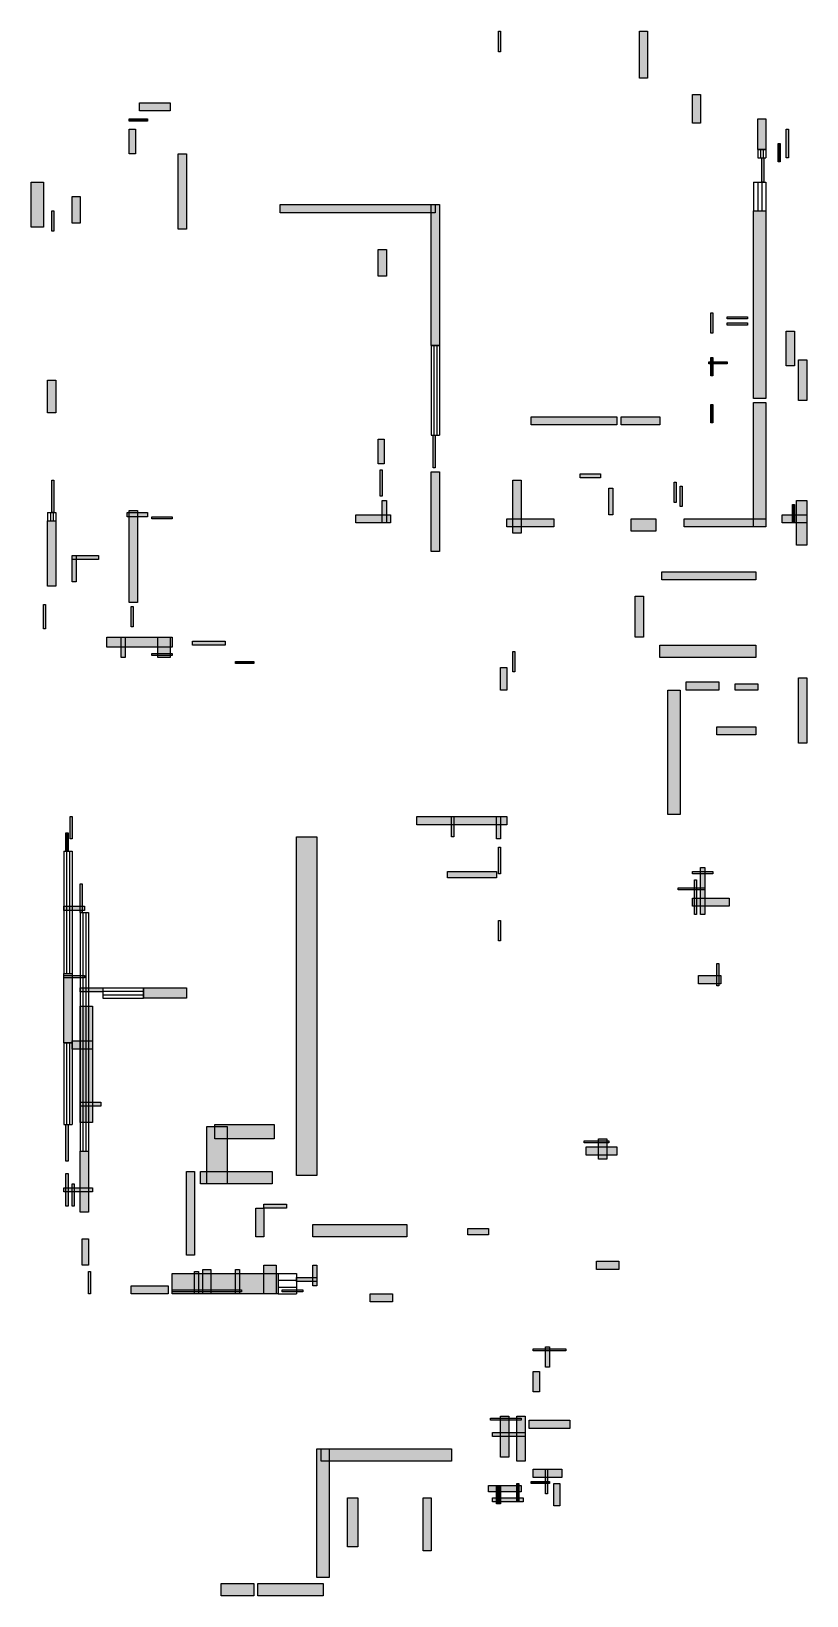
# Model space of a CAD drawing. Header units: millimetres. Extents: x 132 to 8712, y 132 to 7445.
# Drawn here: x 5368 to 8712, y 264 to 7014 of the extents above; entities that cross this region are included whole.
import ezdxf

# ---------------------------------------------------------------- set-up
doc = ezdxf.new("R2010")
doc.units = ezdxf.units.MM
doc.layers.add('WALL', color=7, linetype='Continuous')
doc.layers.add('WINDOW', color=5, linetype='Continuous')

msp = doc.modelspace()

# ---------------------------------------------------------------- hatches: boundary and pattern name
at = {"layer": 'WALL'}
h = msp.add_hatch(color=256, dxfattribs=at)
h.dxf.hatch_style = 1
h.paths.add_polyline_path([(7383.2, 7013.6), (7392, 7013.6), (7392, 6925.6), (7383.2, 6925.6)])
h = msp.add_hatch(color=256, dxfattribs=at)
h.dxf.hatch_style = 1
h.paths.add_polyline_path([(7990.4, 7013.6), (8025.6, 7013.6), (8025.6, 6811.2), (7990.4, 6811.2)])
h = msp.add_hatch(color=256, dxfattribs=at)
h.dxf.hatch_style = 1
h.paths.add_polyline_path([(5834.4, 6705.6), (5966.4, 6705.6), (5966.4, 6670.4), (5834.4, 6670.4)])
h = msp.add_hatch(color=256, dxfattribs=at)
h.dxf.hatch_style = 1
h.paths.add_polyline_path([(8219.2, 6740.8), (8254.4, 6740.8), (8254.4, 6617.6), (8219.2, 6617.6)])
h = msp.add_hatch(color=256, dxfattribs=at)
h.dxf.hatch_style = 1
h.paths.add_polyline_path([(5790.4, 6635.2), (5869.6, 6635.2), (5869.6, 6626.4), (5790.4, 6626.4)])
h = msp.add_hatch(color=256, dxfattribs=at)
h.dxf.hatch_style = 1
h.paths.add_polyline_path([(8500.8, 6635.2), (8536, 6635.2), (8536, 6503.2), (8500.8, 6503.2)])
h = msp.add_hatch(color=256, dxfattribs=at)
h.dxf.hatch_style = 1
h.paths.add_polyline_path([(5790.4, 6591.2), (5816.8, 6591.2), (5816.8, 6485.6), (5790.4, 6485.6)])
h = msp.add_hatch(color=256, dxfattribs=at)
h.dxf.hatch_style = 1
h.paths.add_polyline_path([(8624, 6591.2), (8632.8, 6591.2), (8632.8, 6468), (8624, 6468)])
h = msp.add_hatch(color=256, dxfattribs=at)
h.dxf.hatch_style = 1
h.paths.add_polyline_path([(6001.6, 6485.6), (6036.8, 6485.6), (6036.8, 6160), (6001.6, 6160)])
h = msp.add_hatch(color=256, dxfattribs=at)
h.dxf.hatch_style = 1
h.paths.add_polyline_path([(8588.8, 6529.6), (8597.6, 6529.6), (8597.6, 6450.4), (8588.8, 6450.4)])
h = msp.add_hatch(color=256, dxfattribs=at)
h.dxf.hatch_style = 1
h.paths.add_polyline_path([(8518.4, 6468), (8527.2, 6468), (8527.2, 6362.4), (8518.4, 6362.4)])
h = msp.add_hatch(color=256, dxfattribs=at)
h.dxf.hatch_style = 1
h.paths.add_polyline_path([(5368, 6362.4), (5420.8, 6362.4), (5420.8, 6168.8), (5368, 6168.8)])
h = msp.add_hatch(color=256, dxfattribs=at)
h.dxf.hatch_style = 1
h.paths.add_polyline_path([(5544, 6300.8), (5579.2, 6300.8), (5579.2, 6186.4), (5544, 6186.4)])
h = msp.add_hatch(color=256, dxfattribs=at)
h.dxf.hatch_style = 1
h.paths.add_polyline_path([(5456, 6239.2), (5464.8, 6239.2), (5464.8, 6151.2), (5456, 6151.2)])
h = msp.add_hatch(color=256, dxfattribs=at)
h.dxf.hatch_style = 1
h.paths.add_polyline_path([(6441.6, 6265.6), (7110.4, 6265.6), (7110.4, 6230.4), (6441.6, 6230.4)])
h = msp.add_hatch(color=256, dxfattribs=at)
h.dxf.hatch_style = 1
h.paths.add_polyline_path([(7092.8, 6265.6), (7128, 6265.6), (7128, 5658.4), (7092.8, 5658.4)])
h = msp.add_hatch(color=256, dxfattribs=at)
h.dxf.hatch_style = 1
h.paths.add_polyline_path([(8483.2, 6239.2), (8536, 6239.2), (8536, 5429.6), (8483.2, 5429.6)])
h = msp.add_hatch(color=256, dxfattribs=at)
h.dxf.hatch_style = 1
h.paths.add_polyline_path([(6864, 6072), (6899.2, 6072), (6899.2, 5957.6), (6864, 5957.6)])
h = msp.add_hatch(color=256, dxfattribs=at)
h.dxf.hatch_style = 1
h.paths.add_polyline_path([(8298.4, 5799.2), (8307.2, 5799.2), (8307.2, 5711.2), (8298.4, 5711.2)])
h = msp.add_hatch(color=256, dxfattribs=at)
h.dxf.hatch_style = 1
h.paths.add_polyline_path([(8368.8, 5781.6), (8456.8, 5781.6), (8456.8, 5772.8), (8368.8, 5772.8)])
h = msp.add_hatch(color=256, dxfattribs=at)
h.dxf.hatch_style = 1
h.paths.add_polyline_path([(8368.8, 5755.2), (8456.8, 5755.2), (8456.8, 5746.4), (8368.8, 5746.4)])
h = msp.add_hatch(color=256, dxfattribs=at)
h.dxf.hatch_style = 1
h.paths.add_polyline_path([(8624, 5720), (8659.2, 5720), (8659.2, 5570.4), (8624, 5570.4)])
h = msp.add_hatch(color=256, dxfattribs=at)
h.dxf.hatch_style = 1
h.paths.add_polyline_path([(8298.4, 5605.6), (8307.2, 5605.6), (8307.2, 5526.4), (8298.4, 5526.4)])
h = msp.add_hatch(color=256, dxfattribs=at)
h.dxf.hatch_style = 1
h.paths.add_polyline_path([(8289.6, 5588), (8368.8, 5588), (8368.8, 5579.2), (8289.6, 5579.2)])
h = msp.add_hatch(color=256, dxfattribs=at)
h.dxf.hatch_style = 1
h.paths.add_polyline_path([(8676.8, 5596.8), (8712, 5596.8), (8712, 5420.8), (8676.8, 5420.8)])
h = msp.add_hatch(color=256, dxfattribs=at)
h.dxf.hatch_style = 1
h.paths.add_polyline_path([(5438.4, 5508.8), (5473.6, 5508.8), (5473.6, 5368), (5438.4, 5368)])
h = msp.add_hatch(color=256, dxfattribs=at)
h.dxf.hatch_style = 1
h.paths.add_polyline_path([(8298.4, 5403.2), (8307.2, 5403.2), (8307.2, 5324), (8298.4, 5324)])
h = msp.add_hatch(color=256, dxfattribs=at)
h.dxf.hatch_style = 1
h.paths.add_polyline_path([(8483.2, 5412), (8536, 5412), (8536, 4875.2), (8483.2, 4875.2)])
h = msp.add_hatch(color=256, dxfattribs=at)
h.dxf.hatch_style = 1
h.paths.add_polyline_path([(7524, 5350.4), (7893.6, 5350.4), (7893.6, 5315.2), (7524, 5315.2)])
h = msp.add_hatch(color=256, dxfattribs=at)
h.dxf.hatch_style = 1
h.paths.add_polyline_path([(7911.2, 5350.4), (8078.4, 5350.4), (8078.4, 5315.2), (7911.2, 5315.2)])
h = msp.add_hatch(color=256, dxfattribs=at)
h.dxf.hatch_style = 1
h.paths.add_polyline_path([(7101.6, 5271.2), (7110.4, 5271.2), (7110.4, 5130.4), (7101.6, 5130.4)])
h = msp.add_hatch(color=256, dxfattribs=at)
h.dxf.hatch_style = 1
h.paths.add_polyline_path([(6864, 5253.6), (6890.4, 5253.6), (6890.4, 5148), (6864, 5148)])
h = msp.add_hatch(color=256, dxfattribs=at)
h.dxf.hatch_style = 1
h.paths.add_polyline_path([(5456, 5077.6), (5464.8, 5077.6), (5464.8, 4936.8), (5456, 4936.8)])
h = msp.add_hatch(color=256, dxfattribs=at)
h.dxf.hatch_style = 1
h.paths.add_polyline_path([(6872.8, 5121.6), (6881.6, 5121.6), (6881.6, 5007.2), (6872.8, 5007.2)])
h = msp.add_hatch(color=256, dxfattribs=at)
h.dxf.hatch_style = 1
h.paths.add_polyline_path([(7092.8, 5112.8), (7128, 5112.8), (7128, 4769.6), (7092.8, 4769.6)])
h = msp.add_hatch(color=256, dxfattribs=at)
h.dxf.hatch_style = 1
h.paths.add_polyline_path([(7444.8, 5077.6), (7480, 5077.6), (7480, 4848.8), (7444.8, 4848.8)])
h = msp.add_hatch(color=256, dxfattribs=at)
h.dxf.hatch_style = 1
h.paths.add_polyline_path([(7735.2, 5104), (7823.2, 5104), (7823.2, 5086.4), (7735.2, 5086.4)])
h = msp.add_hatch(color=256, dxfattribs=at)
h.dxf.hatch_style = 1
h.paths.add_polyline_path([(8140, 5068.8), (8148.8, 5068.8), (8148.8, 4980.8), (8140, 4980.8)])
h = msp.add_hatch(color=256, dxfattribs=at)
h.dxf.hatch_style = 1
h.paths.add_polyline_path([(7858.4, 5042.4), (7876, 5042.4), (7876, 4928), (7858.4, 4928)])
h = msp.add_hatch(color=256, dxfattribs=at)
h.dxf.hatch_style = 1
h.paths.add_polyline_path([(8166.4, 5051.2), (8175.2, 5051.2), (8175.2, 4963.2), (8166.4, 4963.2)])
h = msp.add_hatch(color=256, dxfattribs=at)
h.dxf.hatch_style = 1
h.paths.add_polyline_path([(5781.6, 4936.8), (5869.6, 4936.8), (5869.6, 4919.2), (5781.6, 4919.2)])
h = msp.add_hatch(color=256, dxfattribs=at)
h.dxf.hatch_style = 1
h.paths.add_polyline_path([(5790.4, 4945.6), (5825.6, 4945.6), (5825.6, 4549.6), (5790.4, 4549.6)])
h = msp.add_hatch(color=256, dxfattribs=at)
h.dxf.hatch_style = 1
h.paths.add_polyline_path([(6767.2, 4928), (6916.8, 4928), (6916.8, 4892.8), (6767.2, 4892.8)])
h = msp.add_hatch(color=256, dxfattribs=at)
h.dxf.hatch_style = 1
h.paths.add_polyline_path([(6881.6, 4989.6), (6899.2, 4989.6), (6899.2, 4892.8), (6881.6, 4892.8)])
h = msp.add_hatch(color=256, dxfattribs=at)
h.dxf.hatch_style = 1
h.paths.add_polyline_path([(8606.4, 4928), (8712, 4928), (8712, 4892.8), (8606.4, 4892.8)])
h = msp.add_hatch(color=256, dxfattribs=at)
h.dxf.hatch_style = 1
h.paths.add_polyline_path([(8650.4, 4972), (8659.2, 4972), (8659.2, 4892.8), (8650.4, 4892.8)])
h = msp.add_hatch(color=256, dxfattribs=at)
h.dxf.hatch_style = 1
h.paths.add_polyline_path([(8668, 4989.6), (8712, 4989.6), (8712, 4796), (8668, 4796)])
h = msp.add_hatch(color=256, dxfattribs=at)
h.dxf.hatch_style = 1
h.paths.add_polyline_path([(5438.4, 4901.6), (5473.6, 4901.6), (5473.6, 4620), (5438.4, 4620)])
h = msp.add_hatch(color=256, dxfattribs=at)
h.dxf.hatch_style = 1
h.paths.add_polyline_path([(5887.2, 4919.2), (5975.2, 4919.2), (5975.2, 4910.4), (5887.2, 4910.4)])
h = msp.add_hatch(color=256, dxfattribs=at)
h.dxf.hatch_style = 1
h.paths.add_polyline_path([(7418.4, 4910.4), (7620.8, 4910.4), (7620.8, 4875.2), (7418.4, 4875.2)])
h = msp.add_hatch(color=256, dxfattribs=at)
h.dxf.hatch_style = 1
h.paths.add_polyline_path([(7955.2, 4910.4), (8060.8, 4910.4), (8060.8, 4857.6), (7955.2, 4857.6)])
h = msp.add_hatch(color=256, dxfattribs=at)
h.dxf.hatch_style = 1
h.paths.add_polyline_path([(8184, 4910.4), (8536, 4910.4), (8536, 4875.2), (8184, 4875.2)])
h = msp.add_hatch(color=256, dxfattribs=at)
h.dxf.hatch_style = 1
h.paths.add_polyline_path([(5544, 4752), (5658.4, 4752), (5658.4, 4734.4), (5544, 4734.4)])
h = msp.add_hatch(color=256, dxfattribs=at)
h.dxf.hatch_style = 1
h.paths.add_polyline_path([(5544, 4752), (5561.6, 4752), (5561.6, 4637.6), (5544, 4637.6)])
h = msp.add_hatch(color=256, dxfattribs=at)
h.dxf.hatch_style = 1
h.paths.add_polyline_path([(8087.2, 4681.6), (8492, 4681.6), (8492, 4646.4), (8087.2, 4646.4)])
h = msp.add_hatch(color=256, dxfattribs=at)
h.dxf.hatch_style = 1
h.paths.add_polyline_path([(5420.8, 4540.8), (5429.6, 4540.8), (5429.6, 4435.2), (5420.8, 4435.2)])
h = msp.add_hatch(color=256, dxfattribs=at)
h.dxf.hatch_style = 1
h.paths.add_polyline_path([(5799.2, 4532), (5808, 4532), (5808, 4444), (5799.2, 4444)])
h = msp.add_hatch(color=256, dxfattribs=at)
h.dxf.hatch_style = 1
h.paths.add_polyline_path([(7972.8, 4576), (8008, 4576), (8008, 4400), (7972.8, 4400)])
h = msp.add_hatch(color=256, dxfattribs=at)
h.dxf.hatch_style = 1
h.paths.add_polyline_path([(5693.6, 4400), (5975.2, 4400), (5975.2, 4356), (5693.6, 4356)])
h = msp.add_hatch(color=256, dxfattribs=at)
h.dxf.hatch_style = 1
h.paths.add_polyline_path([(5755.2, 4400), (5772.8, 4400), (5772.8, 4312), (5755.2, 4312)])
h = msp.add_hatch(color=256, dxfattribs=at)
h.dxf.hatch_style = 1
h.paths.add_polyline_path([(5913.6, 4400), (5966.4, 4400), (5966.4, 4312), (5913.6, 4312)])
h = msp.add_hatch(color=256, dxfattribs=at)
h.dxf.hatch_style = 1
h.paths.add_polyline_path([(5887.2, 4329.6), (5975.2, 4329.6), (5975.2, 4320.8), (5887.2, 4320.8)])
h = msp.add_hatch(color=256, dxfattribs=at)
h.dxf.hatch_style = 1
h.paths.add_polyline_path([(6063.2, 4382.4), (6204, 4382.4), (6204, 4364.8), (6063.2, 4364.8)])
h = msp.add_hatch(color=256, dxfattribs=at)
h.dxf.hatch_style = 1
h.paths.add_polyline_path([(7444.8, 4338.4), (7453.6, 4338.4), (7453.6, 4250.4), (7444.8, 4250.4)])
h = msp.add_hatch(color=256, dxfattribs=at)
h.dxf.hatch_style = 1
h.paths.add_polyline_path([(8078.4, 4364.8), (8492, 4364.8), (8492, 4312), (8078.4, 4312)])
h = msp.add_hatch(color=256, dxfattribs=at)
h.dxf.hatch_style = 1
h.paths.add_polyline_path([(6248, 4294.4), (6327.2, 4294.4), (6327.2, 4285.6), (6248, 4285.6)])
h = msp.add_hatch(color=256, dxfattribs=at)
h.dxf.hatch_style = 1
h.paths.add_polyline_path([(7392, 4268), (7418.4, 4268), (7418.4, 4171.2), (7392, 4171.2)])
h = msp.add_hatch(color=256, dxfattribs=at)
h.dxf.hatch_style = 1
h.paths.add_polyline_path([(8192.8, 4206.4), (8333.6, 4206.4), (8333.6, 4171.2), (8192.8, 4171.2)])
h = msp.add_hatch(color=256, dxfattribs=at)
h.dxf.hatch_style = 1
h.paths.add_polyline_path([(8404, 4197.6), (8500.8, 4197.6), (8500.8, 4171.2), (8404, 4171.2)])
h = msp.add_hatch(color=256, dxfattribs=at)
h.dxf.hatch_style = 1
h.paths.add_polyline_path([(8676.8, 4224), (8712, 4224), (8712, 3942.4), (8676.8, 3942.4)])
h = msp.add_hatch(color=256, dxfattribs=at)
h.dxf.hatch_style = 1
h.paths.add_polyline_path([(8113.6, 4171.2), (8166.4, 4171.2), (8166.4, 3634.4), (8113.6, 3634.4)])
h = msp.add_hatch(color=256, dxfattribs=at)
h.dxf.hatch_style = 1
h.paths.add_polyline_path([(8324.8, 4012.8), (8492, 4012.8), (8492, 3977.6), (8324.8, 3977.6)])
h = msp.add_hatch(color=256, dxfattribs=at)
h.dxf.hatch_style = 1
h.paths.add_polyline_path([(5535.2, 3625.6), (5544, 3625.6), (5544, 3528.8), (5535.2, 3528.8)])
h = msp.add_hatch(color=256, dxfattribs=at)
h.dxf.hatch_style = 1
h.paths.add_polyline_path([(7031.2, 3625.6), (7418.4, 3625.6), (7418.4, 3590.4), (7031.2, 3590.4)])
h = msp.add_hatch(color=256, dxfattribs=at)
h.dxf.hatch_style = 1
h.paths.add_polyline_path([(7180.8, 3625.6), (7189.6, 3625.6), (7189.6, 3537.6), (7180.8, 3537.6)])
h = msp.add_hatch(color=256, dxfattribs=at)
h.dxf.hatch_style = 1
h.paths.add_polyline_path([(7374.4, 3625.6), (7392, 3625.6), (7392, 3528.8), (7374.4, 3528.8)])
h = msp.add_hatch(color=256, dxfattribs=at)
h.dxf.hatch_style = 1
h.paths.add_polyline_path([(5517.6, 3555.2), (5526.4, 3555.2), (5526.4, 3476), (5517.6, 3476)])
h = msp.add_hatch(color=256, dxfattribs=at)
h.dxf.hatch_style = 1
h.paths.add_polyline_path([(6512, 3537.6), (6600, 3537.6), (6600, 2076.8), (6512, 2076.8)])
h = msp.add_hatch(color=256, dxfattribs=at)
h.dxf.hatch_style = 1
h.paths.add_polyline_path([(7383.2, 3493.6), (7392, 3493.6), (7392, 3379.2), (7383.2, 3379.2)])
h = msp.add_hatch(color=256, dxfattribs=at)
h.dxf.hatch_style = 1
h.paths.add_polyline_path([(7163.2, 3388), (7374.4, 3388), (7374.4, 3361.6), (7163.2, 3361.6)])
h = msp.add_hatch(color=256, dxfattribs=at)
h.dxf.hatch_style = 1
h.paths.add_polyline_path([(8219.2, 3388), (8307.2, 3388), (8307.2, 3379.2), (8219.2, 3379.2)])
h = msp.add_hatch(color=256, dxfattribs=at)
h.dxf.hatch_style = 1
h.paths.add_polyline_path([(8254.4, 3405.6), (8272, 3405.6), (8272, 3203.2), (8254.4, 3203.2)])
h = msp.add_hatch(color=256, dxfattribs=at)
h.dxf.hatch_style = 1
h.paths.add_polyline_path([(5579.2, 3335.2), (5588, 3335.2), (5588, 3212), (5579.2, 3212)])
h = msp.add_hatch(color=256, dxfattribs=at)
h.dxf.hatch_style = 1
h.paths.add_polyline_path([(8157.6, 3317.6), (8272, 3317.6), (8272, 3308.8), (8157.6, 3308.8)])
h = msp.add_hatch(color=256, dxfattribs=at)
h.dxf.hatch_style = 1
h.paths.add_polyline_path([(8228, 3352.8), (8236.8, 3352.8), (8236.8, 3203.2), (8228, 3203.2)])
h = msp.add_hatch(color=256, dxfattribs=at)
h.dxf.hatch_style = 1
h.paths.add_polyline_path([(8219.2, 3273.6), (8377.6, 3273.6), (8377.6, 3238.4), (8219.2, 3238.4)])
h = msp.add_hatch(color=256, dxfattribs=at)
h.dxf.hatch_style = 1
h.paths.add_polyline_path([(5508.8, 3238.4), (5596.8, 3238.4), (5596.8, 3220.8), (5508.8, 3220.8)])
h = msp.add_hatch(color=256, dxfattribs=at)
h.dxf.hatch_style = 1
h.paths.add_polyline_path([(7383.2, 3176.8), (7392, 3176.8), (7392, 3088.8), (7383.2, 3088.8)])
h = msp.add_hatch(color=256, dxfattribs=at)
h.dxf.hatch_style = 1
h.paths.add_polyline_path([(8324.8, 2992), (8333.6, 2992), (8333.6, 2895.2), (8324.8, 2895.2)])
h = msp.add_hatch(color=256, dxfattribs=at)
h.dxf.hatch_style = 1
h.paths.add_polyline_path([(5508.8, 2948), (5544, 2948), (5544, 2648.8), (5508.8, 2648.8)])
h = msp.add_hatch(color=256, dxfattribs=at)
h.dxf.hatch_style = 1
h.paths.add_polyline_path([(5508.8, 2939.2), (5596.8, 2939.2), (5596.8, 2930.4), (5508.8, 2930.4)])
h = msp.add_hatch(color=256, dxfattribs=at)
h.dxf.hatch_style = 1
h.paths.add_polyline_path([(8245.6, 2939.2), (8342.4, 2939.2), (8342.4, 2904), (8245.6, 2904)])
h = msp.add_hatch(color=256, dxfattribs=at)
h.dxf.hatch_style = 1
h.paths.add_polyline_path([(5579.2, 2886.4), (5676, 2886.4), (5676, 2868.8), (5579.2, 2868.8)])
h = msp.add_hatch(color=256, dxfattribs=at)
h.dxf.hatch_style = 1
h.paths.add_polyline_path([(5852, 2886.4), (6036.8, 2886.4), (6036.8, 2842.4), (5852, 2842.4)])
h = msp.add_hatch(color=256, dxfattribs=at)
h.dxf.hatch_style = 1
h.paths.add_polyline_path([(5579.2, 2807.2), (5632, 2807.2), (5632, 2305.6), (5579.2, 2305.6)])
h = msp.add_hatch(color=256, dxfattribs=at)
h.dxf.hatch_style = 1
h.paths.add_polyline_path([(5544, 2657.6), (5632, 2657.6), (5632, 2622.4), (5544, 2622.4)])
h = msp.add_hatch(color=256, dxfattribs=at)
h.dxf.hatch_style = 1
h.paths.add_polyline_path([(5579.2, 2393.6), (5667.2, 2393.6), (5667.2, 2376), (5579.2, 2376)])
h = msp.add_hatch(color=256, dxfattribs=at)
h.dxf.hatch_style = 1
h.paths.add_polyline_path([(5517.6, 2296.8), (5526.4, 2296.8), (5526.4, 2138.4), (5517.6, 2138.4)])
h = msp.add_hatch(color=256, dxfattribs=at)
h.dxf.hatch_style = 1
h.paths.add_polyline_path([(6160, 2296.8), (6415.2, 2296.8), (6415.2, 2235.2), (6160, 2235.2)])
h = msp.add_hatch(color=256, dxfattribs=at)
h.dxf.hatch_style = 1
h.paths.add_polyline_path([(6124.8, 2288), (6212.8, 2288), (6212.8, 2041.6), (6124.8, 2041.6)])
h = msp.add_hatch(color=256, dxfattribs=at)
h.dxf.hatch_style = 1
h.paths.add_polyline_path([(7814.4, 2235.2), (7849.6, 2235.2), (7849.6, 2147.2), (7814.4, 2147.2)])
h = msp.add_hatch(color=256, dxfattribs=at)
h.dxf.hatch_style = 1
h.paths.add_polyline_path([(5579.2, 2182.4), (5614.4, 2182.4), (5614.4, 1918.4), (5579.2, 1918.4)])
h = msp.add_hatch(color=256, dxfattribs=at)
h.dxf.hatch_style = 1
h.paths.add_polyline_path([(7752.8, 2226.4), (7858.4, 2226.4), (7858.4, 2217.6), (7752.8, 2217.6)])
h = msp.add_hatch(color=256, dxfattribs=at)
h.dxf.hatch_style = 1
h.paths.add_polyline_path([(7761.6, 2200), (7893.6, 2200), (7893.6, 2164.8), (7761.6, 2164.8)])
h = msp.add_hatch(color=256, dxfattribs=at)
h.dxf.hatch_style = 1
h.paths.add_polyline_path([(6036.8, 2094.4), (6072, 2094.4), (6072, 1733.6), (6036.8, 1733.6)])
h = msp.add_hatch(color=256, dxfattribs=at)
h.dxf.hatch_style = 1
h.paths.add_polyline_path([(6098.4, 2094.4), (6406.4, 2094.4), (6406.4, 2041.6), (6098.4, 2041.6)])
h = msp.add_hatch(color=256, dxfattribs=at)
h.dxf.hatch_style = 1
h.paths.add_polyline_path([(5517.6, 2085.6), (5526.4, 2085.6), (5526.4, 1944.8), (5517.6, 1944.8)])
h = msp.add_hatch(color=256, dxfattribs=at)
h.dxf.hatch_style = 1
h.paths.add_polyline_path([(5544, 2041.6), (5552.8, 2041.6), (5552.8, 1944.8), (5544, 1944.8)])
h = msp.add_hatch(color=256, dxfattribs=at)
h.dxf.hatch_style = 1
h.paths.add_polyline_path([(5508.8, 2024), (5632, 2024), (5632, 2006.4), (5508.8, 2006.4)])
h = msp.add_hatch(color=256, dxfattribs=at)
h.dxf.hatch_style = 1
h.paths.add_polyline_path([(6336, 1936), (6371.2, 1936), (6371.2, 1812.8), (6336, 1812.8)])
h = msp.add_hatch(color=256, dxfattribs=at)
h.dxf.hatch_style = 1
h.paths.add_polyline_path([(6371.2, 1953.6), (6468, 1953.6), (6468, 1936), (6371.2, 1936)])
h = msp.add_hatch(color=256, dxfattribs=at)
h.dxf.hatch_style = 1
h.paths.add_polyline_path([(6582.4, 1865.6), (6987.2, 1865.6), (6987.2, 1812.8), (6582.4, 1812.8)])
h = msp.add_hatch(color=256, dxfattribs=at)
h.dxf.hatch_style = 1
h.paths.add_polyline_path([(7251.2, 1848), (7339.2, 1848), (7339.2, 1821.6), (7251.2, 1821.6)])
h = msp.add_hatch(color=256, dxfattribs=at)
h.dxf.hatch_style = 1
h.paths.add_polyline_path([(5588, 1804), (5614.4, 1804), (5614.4, 1689.6), (5588, 1689.6)])
h = msp.add_hatch(color=256, dxfattribs=at)
h.dxf.hatch_style = 1
h.paths.add_polyline_path([(6371.2, 1689.6), (6424, 1689.6), (6424, 1566.4), (6371.2, 1566.4)])
h = msp.add_hatch(color=256, dxfattribs=at)
h.dxf.hatch_style = 1
h.paths.add_polyline_path([(6582.4, 1689.6), (6600, 1689.6), (6600, 1601.6), (6582.4, 1601.6)])
h = msp.add_hatch(color=256, dxfattribs=at)
h.dxf.hatch_style = 1
h.paths.add_polyline_path([(7805.6, 1707.2), (7902.4, 1707.2), (7902.4, 1672), (7805.6, 1672)])
h = msp.add_hatch(color=256, dxfattribs=at)
h.dxf.hatch_style = 1
h.paths.add_polyline_path([(5614.4, 1663.2), (5623.2, 1663.2), (5623.2, 1566.4), (5614.4, 1566.4)])
h = msp.add_hatch(color=256, dxfattribs=at)
h.dxf.hatch_style = 1
h.paths.add_polyline_path([(5975.2, 1654.4), (6432.8, 1654.4), (6432.8, 1566.4), (5975.2, 1566.4)])
h = msp.add_hatch(color=256, dxfattribs=at)
h.dxf.hatch_style = 1
h.paths.add_polyline_path([(6072, 1663.2), (6089.6, 1663.2), (6089.6, 1566.4), (6072, 1566.4)])
h = msp.add_hatch(color=256, dxfattribs=at)
h.dxf.hatch_style = 1
h.paths.add_polyline_path([(6107.2, 1672), (6142.4, 1672), (6142.4, 1566.4), (6107.2, 1566.4)])
h = msp.add_hatch(color=256, dxfattribs=at)
h.dxf.hatch_style = 1
h.paths.add_polyline_path([(6248, 1672), (6265.6, 1672), (6265.6, 1566.4), (6248, 1566.4)])
h = msp.add_hatch(color=256, dxfattribs=at)
h.dxf.hatch_style = 1
h.paths.add_polyline_path([(6512, 1636.8), (6600, 1636.8), (6600, 1619.2), (6512, 1619.2)])
h = msp.add_hatch(color=256, dxfattribs=at)
h.dxf.hatch_style = 1
h.paths.add_polyline_path([(5799.2, 1601.6), (5957.6, 1601.6), (5957.6, 1566.4), (5799.2, 1566.4)])
h = msp.add_hatch(color=256, dxfattribs=at)
h.dxf.hatch_style = 1
h.paths.add_polyline_path([(5975.2, 1584), (6274.4, 1584), (6274.4, 1575.2), (5975.2, 1575.2)])
h = msp.add_hatch(color=256, dxfattribs=at)
h.dxf.hatch_style = 1
h.paths.add_polyline_path([(6450.4, 1584), (6538.4, 1584), (6538.4, 1575.2), (6450.4, 1575.2)])
h = msp.add_hatch(color=256, dxfattribs=at)
h.dxf.hatch_style = 1
h.paths.add_polyline_path([(6828.8, 1566.4), (6925.6, 1566.4), (6925.6, 1531.2), (6828.8, 1531.2)])
h = msp.add_hatch(color=256, dxfattribs=at)
h.dxf.hatch_style = 1
h.paths.add_polyline_path([(7532.8, 1328.8), (7673.6, 1328.8), (7673.6, 1320), (7532.8, 1320)])
h = msp.add_hatch(color=256, dxfattribs=at)
h.dxf.hatch_style = 1
h.paths.add_polyline_path([(7585.6, 1337.6), (7603.2, 1337.6), (7603.2, 1249.6), (7585.6, 1249.6)])
h = msp.add_hatch(color=256, dxfattribs=at)
h.dxf.hatch_style = 1
h.paths.add_polyline_path([(7532.8, 1232), (7559.2, 1232), (7559.2, 1144), (7532.8, 1144)])
h = msp.add_hatch(color=256, dxfattribs=at)
h.dxf.hatch_style = 1
h.paths.add_polyline_path([(7348, 1029.6), (7480, 1029.6), (7480, 1020.8), (7348, 1020.8)])
h = msp.add_hatch(color=256, dxfattribs=at)
h.dxf.hatch_style = 1
h.paths.add_polyline_path([(7392, 1038.4), (7427.2, 1038.4), (7427.2, 862.4), (7392, 862.4)])
h = msp.add_hatch(color=256, dxfattribs=at)
h.dxf.hatch_style = 1
h.paths.add_polyline_path([(7462.4, 1038.4), (7497.6, 1038.4), (7497.6, 844.8), (7462.4, 844.8)])
h = msp.add_hatch(color=256, dxfattribs=at)
h.dxf.hatch_style = 1
h.paths.add_polyline_path([(7515.2, 1020.8), (7691.2, 1020.8), (7691.2, 985.6), (7515.2, 985.6)])
h = msp.add_hatch(color=256, dxfattribs=at)
h.dxf.hatch_style = 1
h.paths.add_polyline_path([(7356.8, 968), (7497.6, 968), (7497.6, 950.4), (7356.8, 950.4)])
h = msp.add_hatch(color=256, dxfattribs=at)
h.dxf.hatch_style = 1
h.paths.add_polyline_path([(6600, 897.6), (6652.8, 897.6), (6652.8, 343.2), (6600, 343.2)])
h = msp.add_hatch(color=256, dxfattribs=at)
h.dxf.hatch_style = 1
h.paths.add_polyline_path([(6617.6, 897.6), (7180.8, 897.6), (7180.8, 844.8), (6617.6, 844.8)])
h = msp.add_hatch(color=256, dxfattribs=at)
h.dxf.hatch_style = 1
h.paths.add_polyline_path([(7462.4, 748), (7471.2, 748), (7471.2, 668.8), (7462.4, 668.8)])
h = msp.add_hatch(color=256, dxfattribs=at)
h.dxf.hatch_style = 1
h.paths.add_polyline_path([(7524, 756.8), (7603.2, 756.8), (7603.2, 748), (7524, 748)])
h = msp.add_hatch(color=256, dxfattribs=at)
h.dxf.hatch_style = 1
h.paths.add_polyline_path([(7532.8, 809.6), (7656, 809.6), (7656, 774.4), (7532.8, 774.4)])
h = msp.add_hatch(color=256, dxfattribs=at)
h.dxf.hatch_style = 1
h.paths.add_polyline_path([(7585.6, 809.6), (7594.4, 809.6), (7594.4, 704), (7585.6, 704)])
h = msp.add_hatch(color=256, dxfattribs=at)
h.dxf.hatch_style = 1
h.paths.add_polyline_path([(7620.8, 748), (7647.2, 748), (7647.2, 651.2), (7620.8, 651.2)])
h = msp.add_hatch(color=256, dxfattribs=at)
h.dxf.hatch_style = 1
h.paths.add_polyline_path([(6732, 686.4), (6776, 686.4), (6776, 475.2), (6732, 475.2)])
h = msp.add_hatch(color=256, dxfattribs=at)
h.dxf.hatch_style = 1
h.paths.add_polyline_path([(7057.6, 686.4), (7092.8, 686.4), (7092.8, 457.6), (7057.6, 457.6)])
h = msp.add_hatch(color=256, dxfattribs=at)
h.dxf.hatch_style = 1
h.paths.add_polyline_path([(7339.2, 739.2), (7480, 739.2), (7480, 712.8), (7339.2, 712.8)])
h = msp.add_hatch(color=256, dxfattribs=at)
h.dxf.hatch_style = 1
h.paths.add_polyline_path([(7356.8, 686.4), (7488.8, 686.4), (7488.8, 668.8), (7356.8, 668.8)])
h = msp.add_hatch(color=256, dxfattribs=at)
h.dxf.hatch_style = 1
h.paths.add_polyline_path([(7374.4, 739.2), (7392, 739.2), (7392, 660), (7374.4, 660)])
h = msp.add_hatch(color=256, dxfattribs=at)
h.dxf.hatch_style = 1
h.paths.add_polyline_path([(6186.4, 316.8), (6327.2, 316.8), (6327.2, 264), (6186.4, 264)])
h = msp.add_hatch(color=256, dxfattribs=at)
h.dxf.hatch_style = 1
h.paths.add_polyline_path([(6344.8, 316.8), (6626.4, 316.8), (6626.4, 264), (6344.8, 264)])

# ---------------------------------------------------------------- linework, layer by layer
for points in [[(7383.2, 7013.6), (7392, 7013.6), (7392, 6925.6), (7383.2, 6925.6)], [(7990.4, 7013.6), (8025.6, 7013.6), (8025.6, 6811.2), (7990.4, 6811.2)], [(5834.4, 6705.6), (5966.4, 6705.6), (5966.4, 6670.4), (5834.4, 6670.4)], [(8219.2, 6740.8), (8254.4, 6740.8), (8254.4, 6617.6), (8219.2, 6617.6)], [(5790.4, 6635.2), (5869.6, 6635.2), (5869.6, 6626.4), (5790.4, 6626.4)], [(8500.8, 6635.2), (8536, 6635.2), (8536, 6503.2), (8500.8, 6503.2)], [(5790.4, 6591.2), (5816.8, 6591.2), (5816.8, 6485.6), (5790.4, 6485.6)], [(8624, 6591.2), (8632.8, 6591.2), (8632.8, 6468), (8624, 6468)], [(6001.6, 6485.6), (6036.8, 6485.6), (6036.8, 6160), (6001.6, 6160)], [(8588.8, 6529.6), (8597.6, 6529.6), (8597.6, 6450.4), (8588.8, 6450.4)], [(8518.4, 6468), (8527.2, 6468), (8527.2, 6362.4), (8518.4, 6362.4)], [(5368, 6362.4), (5420.8, 6362.4), (5420.8, 6168.8), (5368, 6168.8)], [(5544, 6300.8), (5579.2, 6300.8), (5579.2, 6186.4), (5544, 6186.4)], [(5456, 6239.2), (5464.8, 6239.2), (5464.8, 6151.2), (5456, 6151.2)], [(6441.6, 6265.6), (7110.4, 6265.6), (7110.4, 6230.4), (6441.6, 6230.4)], [(7092.8, 6265.6), (7128, 6265.6), (7128, 5658.4), (7092.8, 5658.4)], [(8483.2, 6239.2), (8536, 6239.2), (8536, 5429.6), (8483.2, 5429.6)], [(6864, 6072), (6899.2, 6072), (6899.2, 5957.6), (6864, 5957.6)], [(8298.4, 5799.2), (8307.2, 5799.2), (8307.2, 5711.2), (8298.4, 5711.2)], [(8368.8, 5781.6), (8456.8, 5781.6), (8456.8, 5772.8), (8368.8, 5772.8)], [(8368.8, 5755.2), (8456.8, 5755.2), (8456.8, 5746.4), (8368.8, 5746.4)], [(8624, 5720), (8659.2, 5720), (8659.2, 5570.4), (8624, 5570.4)], [(8298.4, 5605.6), (8307.2, 5605.6), (8307.2, 5526.4), (8298.4, 5526.4)], [(8289.6, 5588), (8368.8, 5588), (8368.8, 5579.2), (8289.6, 5579.2)], [(8676.8, 5596.8), (8712, 5596.8), (8712, 5420.8), (8676.8, 5420.8)], [(5438.4, 5508.8), (5473.6, 5508.8), (5473.6, 5368), (5438.4, 5368)], [(8298.4, 5403.2), (8307.2, 5403.2), (8307.2, 5324), (8298.4, 5324)], [(8483.2, 5412), (8536, 5412), (8536, 4875.2), (8483.2, 4875.2)], [(7524, 5350.4), (7893.6, 5350.4), (7893.6, 5315.2), (7524, 5315.2)], [(7911.2, 5350.4), (8078.4, 5350.4), (8078.4, 5315.2), (7911.2, 5315.2)], [(7101.6, 5271.2), (7110.4, 5271.2), (7110.4, 5130.4), (7101.6, 5130.4)], [(6864, 5253.6), (6890.4, 5253.6), (6890.4, 5148), (6864, 5148)], [(5456, 5077.6), (5464.8, 5077.6), (5464.8, 4936.8), (5456, 4936.8)], [(6872.8, 5121.6), (6881.6, 5121.6), (6881.6, 5007.2), (6872.8, 5007.2)], [(7092.8, 5112.8), (7128, 5112.8), (7128, 4769.6), (7092.8, 4769.6)], [(7444.8, 5077.6), (7480, 5077.6), (7480, 4848.8), (7444.8, 4848.8)], [(7735.2, 5104), (7823.2, 5104), (7823.2, 5086.4), (7735.2, 5086.4)], [(8140, 5068.8), (8148.8, 5068.8), (8148.8, 4980.8), (8140, 4980.8)], [(7858.4, 5042.4), (7876, 5042.4), (7876, 4928), (7858.4, 4928)], [(8166.4, 5051.2), (8175.2, 5051.2), (8175.2, 4963.2), (8166.4, 4963.2)], [(5781.6, 4936.8), (5869.6, 4936.8), (5869.6, 4919.2), (5781.6, 4919.2)], [(5790.4, 4945.6), (5825.6, 4945.6), (5825.6, 4549.6), (5790.4, 4549.6)], [(6767.2, 4928), (6916.8, 4928), (6916.8, 4892.8), (6767.2, 4892.8)], [(6881.6, 4989.6), (6899.2, 4989.6), (6899.2, 4892.8), (6881.6, 4892.8)], [(8606.4, 4928), (8712, 4928), (8712, 4892.8), (8606.4, 4892.8)], [(8650.4, 4972), (8659.2, 4972), (8659.2, 4892.8), (8650.4, 4892.8)], [(8668, 4989.6), (8712, 4989.6), (8712, 4796), (8668, 4796)], [(5438.4, 4901.6), (5473.6, 4901.6), (5473.6, 4620), (5438.4, 4620)], [(5887.2, 4919.2), (5975.2, 4919.2), (5975.2, 4910.4), (5887.2, 4910.4)], [(7418.4, 4910.4), (7620.8, 4910.4), (7620.8, 4875.2), (7418.4, 4875.2)], [(7955.2, 4910.4), (8060.8, 4910.4), (8060.8, 4857.6), (7955.2, 4857.6)], [(8184, 4910.4), (8536, 4910.4), (8536, 4875.2), (8184, 4875.2)], [(5544, 4752), (5658.4, 4752), (5658.4, 4734.4), (5544, 4734.4)], [(5544, 4752), (5561.6, 4752), (5561.6, 4637.6), (5544, 4637.6)], [(8087.2, 4681.6), (8492, 4681.6), (8492, 4646.4), (8087.2, 4646.4)], [(5420.8, 4540.8), (5429.6, 4540.8), (5429.6, 4435.2), (5420.8, 4435.2)], [(5799.2, 4532), (5808, 4532), (5808, 4444), (5799.2, 4444)], [(7972.8, 4576), (8008, 4576), (8008, 4400), (7972.8, 4400)], [(5693.6, 4400), (5975.2, 4400), (5975.2, 4356), (5693.6, 4356)], [(5755.2, 4400), (5772.8, 4400), (5772.8, 4312), (5755.2, 4312)], [(5913.6, 4400), (5966.4, 4400), (5966.4, 4312), (5913.6, 4312)], [(5887.2, 4329.6), (5975.2, 4329.6), (5975.2, 4320.8), (5887.2, 4320.8)], [(6063.2, 4382.4), (6204, 4382.4), (6204, 4364.8), (6063.2, 4364.8)], [(7444.8, 4338.4), (7453.6, 4338.4), (7453.6, 4250.4), (7444.8, 4250.4)], [(8078.4, 4364.8), (8492, 4364.8), (8492, 4312), (8078.4, 4312)], [(6248, 4294.4), (6327.2, 4294.4), (6327.2, 4285.6), (6248, 4285.6)], [(7392, 4268), (7418.4, 4268), (7418.4, 4171.2), (7392, 4171.2)], [(8192.8, 4206.4), (8333.6, 4206.4), (8333.6, 4171.2), (8192.8, 4171.2)], [(8404, 4197.6), (8500.8, 4197.6), (8500.8, 4171.2), (8404, 4171.2)], [(8676.8, 4224), (8712, 4224), (8712, 3942.4), (8676.8, 3942.4)], [(8113.6, 4171.2), (8166.4, 4171.2), (8166.4, 3634.4), (8113.6, 3634.4)], [(8324.8, 4012.8), (8492, 4012.8), (8492, 3977.6), (8324.8, 3977.6)], [(5535.2, 3625.6), (5544, 3625.6), (5544, 3528.8), (5535.2, 3528.8)], [(7031.2, 3625.6), (7418.4, 3625.6), (7418.4, 3590.4), (7031.2, 3590.4)], [(7180.8, 3625.6), (7189.6, 3625.6), (7189.6, 3537.6), (7180.8, 3537.6)], [(7374.4, 3625.6), (7392, 3625.6), (7392, 3528.8), (7374.4, 3528.8)], [(5517.6, 3555.2), (5526.4, 3555.2), (5526.4, 3476), (5517.6, 3476)], [(6512, 3537.6), (6600, 3537.6), (6600, 2076.8), (6512, 2076.8)], [(7383.2, 3493.6), (7392, 3493.6), (7392, 3379.2), (7383.2, 3379.2)], [(7163.2, 3388), (7374.4, 3388), (7374.4, 3361.6), (7163.2, 3361.6)], [(8219.2, 3388), (8307.2, 3388), (8307.2, 3379.2), (8219.2, 3379.2)], [(8254.4, 3405.6), (8272, 3405.6), (8272, 3203.2), (8254.4, 3203.2)], [(5579.2, 3335.2), (5588, 3335.2), (5588, 3212), (5579.2, 3212)], [(8157.6, 3317.6), (8272, 3317.6), (8272, 3308.8), (8157.6, 3308.8)], [(8228, 3352.8), (8236.8, 3352.8), (8236.8, 3203.2), (8228, 3203.2)], [(8219.2, 3273.6), (8377.6, 3273.6), (8377.6, 3238.4), (8219.2, 3238.4)], [(5508.8, 3238.4), (5596.8, 3238.4), (5596.8, 3220.8), (5508.8, 3220.8)], [(7383.2, 3176.8), (7392, 3176.8), (7392, 3088.8), (7383.2, 3088.8)], [(8324.8, 2992), (8333.6, 2992), (8333.6, 2895.2), (8324.8, 2895.2)], [(5508.8, 2948), (5544, 2948), (5544, 2648.8), (5508.8, 2648.8)], [(5508.8, 2939.2), (5596.8, 2939.2), (5596.8, 2930.4), (5508.8, 2930.4)], [(8245.6, 2939.2), (8342.4, 2939.2), (8342.4, 2904), (8245.6, 2904)], [(5579.2, 2886.4), (5676, 2886.4), (5676, 2868.8), (5579.2, 2868.8)], [(5852, 2886.4), (6036.8, 2886.4), (6036.8, 2842.4), (5852, 2842.4)], [(5579.2, 2807.2), (5632, 2807.2), (5632, 2305.6), (5579.2, 2305.6)], [(5544, 2657.6), (5632, 2657.6), (5632, 2622.4), (5544, 2622.4)], [(5579.2, 2393.6), (5667.2, 2393.6), (5667.2, 2376), (5579.2, 2376)], [(5517.6, 2296.8), (5526.4, 2296.8), (5526.4, 2138.4), (5517.6, 2138.4)], [(6160, 2296.8), (6415.2, 2296.8), (6415.2, 2235.2), (6160, 2235.2)], [(6124.8, 2288), (6212.8, 2288), (6212.8, 2041.6), (6124.8, 2041.6)], [(7814.4, 2235.2), (7849.6, 2235.2), (7849.6, 2147.2), (7814.4, 2147.2)], [(5579.2, 2182.4), (5614.4, 2182.4), (5614.4, 1918.4), (5579.2, 1918.4)], [(7752.8, 2226.4), (7858.4, 2226.4), (7858.4, 2217.6), (7752.8, 2217.6)], [(7761.6, 2200), (7893.6, 2200), (7893.6, 2164.8), (7761.6, 2164.8)], [(6036.8, 2094.4), (6072, 2094.4), (6072, 1733.6), (6036.8, 1733.6)], [(6098.4, 2094.4), (6406.4, 2094.4), (6406.4, 2041.6), (6098.4, 2041.6)], [(5517.6, 2085.6), (5526.4, 2085.6), (5526.4, 1944.8), (5517.6, 1944.8)], [(5544, 2041.6), (5552.8, 2041.6), (5552.8, 1944.8), (5544, 1944.8)], [(5508.8, 2024), (5632, 2024), (5632, 2006.4), (5508.8, 2006.4)], [(6336, 1936), (6371.2, 1936), (6371.2, 1812.8), (6336, 1812.8)], [(6371.2, 1953.6), (6468, 1953.6), (6468, 1936), (6371.2, 1936)], [(6582.4, 1865.6), (6987.2, 1865.6), (6987.2, 1812.8), (6582.4, 1812.8)], [(7251.2, 1848), (7339.2, 1848), (7339.2, 1821.6), (7251.2, 1821.6)], [(5588, 1804), (5614.4, 1804), (5614.4, 1689.6), (5588, 1689.6)], [(6371.2, 1689.6), (6424, 1689.6), (6424, 1566.4), (6371.2, 1566.4)], [(6582.4, 1689.6), (6600, 1689.6), (6600, 1601.6), (6582.4, 1601.6)], [(7805.6, 1707.2), (7902.4, 1707.2), (7902.4, 1672), (7805.6, 1672)], [(5614.4, 1663.2), (5623.2, 1663.2), (5623.2, 1566.4), (5614.4, 1566.4)], [(5975.2, 1654.4), (6432.8, 1654.4), (6432.8, 1566.4), (5975.2, 1566.4)], [(6072, 1663.2), (6089.6, 1663.2), (6089.6, 1566.4), (6072, 1566.4)], [(6107.2, 1672), (6142.4, 1672), (6142.4, 1566.4), (6107.2, 1566.4)], [(6248, 1672), (6265.6, 1672), (6265.6, 1566.4), (6248, 1566.4)], [(6512, 1636.8), (6600, 1636.8), (6600, 1619.2), (6512, 1619.2)], [(5799.2, 1601.6), (5957.6, 1601.6), (5957.6, 1566.4), (5799.2, 1566.4)], [(5975.2, 1584), (6274.4, 1584), (6274.4, 1575.2), (5975.2, 1575.2)], [(6450.4, 1584), (6538.4, 1584), (6538.4, 1575.2), (6450.4, 1575.2)], [(6828.8, 1566.4), (6925.6, 1566.4), (6925.6, 1531.2), (6828.8, 1531.2)], [(7532.8, 1328.8), (7673.6, 1328.8), (7673.6, 1320), (7532.8, 1320)], [(7585.6, 1337.6), (7603.2, 1337.6), (7603.2, 1249.6), (7585.6, 1249.6)], [(7532.8, 1232), (7559.2, 1232), (7559.2, 1144), (7532.8, 1144)], [(7348, 1029.6), (7480, 1029.6), (7480, 1020.8), (7348, 1020.8)], [(7392, 1038.4), (7427.2, 1038.4), (7427.2, 862.4), (7392, 862.4)], [(7462.4, 1038.4), (7497.6, 1038.4), (7497.6, 844.8), (7462.4, 844.8)], [(7515.2, 1020.8), (7691.2, 1020.8), (7691.2, 985.6), (7515.2, 985.6)], [(7356.8, 968), (7497.6, 968), (7497.6, 950.4), (7356.8, 950.4)], [(6600, 897.6), (6652.8, 897.6), (6652.8, 343.2), (6600, 343.2)], [(6617.6, 897.6), (7180.8, 897.6), (7180.8, 844.8), (6617.6, 844.8)], [(7462.4, 748), (7471.2, 748), (7471.2, 668.8), (7462.4, 668.8)], [(7524, 756.8), (7603.2, 756.8), (7603.2, 748), (7524, 748)], [(7532.8, 809.6), (7656, 809.6), (7656, 774.4), (7532.8, 774.4)], [(7585.6, 809.6), (7594.4, 809.6), (7594.4, 704), (7585.6, 704)], [(7620.8, 748), (7647.2, 748), (7647.2, 651.2), (7620.8, 651.2)], [(6732, 686.4), (6776, 686.4), (6776, 475.2), (6732, 475.2)], [(7057.6, 686.4), (7092.8, 686.4), (7092.8, 457.6), (7057.6, 457.6)], [(7339.2, 739.2), (7480, 739.2), (7480, 712.8), (7339.2, 712.8)], [(7356.8, 686.4), (7488.8, 686.4), (7488.8, 668.8), (7356.8, 668.8)], [(7374.4, 739.2), (7392, 739.2), (7392, 660), (7374.4, 660)], [(6186.4, 316.8), (6327.2, 316.8), (6327.2, 264), (6186.4, 264)], [(6344.8, 316.8), (6626.4, 316.8), (6626.4, 264), (6344.8, 264)]]:
    msp.add_lwpolyline(points, close=True, dxfattribs=at)
at = {"layer": 'WINDOW'}
for p, q in [((8500.8, 6503.2), (8500.8, 6468)), ((8500.8, 6503.2), (8536, 6503.2)), ((8512.5, 6503.2), (8512.5, 6468)), ((8524.3, 6503.2), (8524.3, 6468)), ((8536, 6503.2), (8536, 6468)), ((8500.8, 6468), (8536, 6468)), ((8483.2, 6362.4), (8483.2, 6239.2)), ((8483.2, 6362.4), (8536, 6362.4)), ((8500.8, 6362.4), (8500.8, 6239.2)), ((8518.4, 6362.4), (8518.4, 6239.2)), ((8536, 6362.4), (8536, 6239.2)), ((8483.2, 6239.2), (8536, 6239.2)), ((7092.8, 5658.4), (7092.8, 5271.2)), ((7092.8, 5658.4), (7128, 5658.4)), ((7104.5, 5658.4), (7104.5, 5271.2)), ((7116.3, 5658.4), (7116.3, 5271.2)), ((7128, 5658.4), (7128, 5271.2)), ((7092.8, 5271.2), (7128, 5271.2)), ((5438.4, 4936.8), (5438.4, 4901.6)), ((5438.4, 4936.8), (5473.6, 4936.8)), ((5450.1, 4936.8), (5450.1, 4901.6)), ((5461.9, 4936.8), (5461.9, 4901.6)), ((5473.6, 4936.8), (5473.6, 4901.6)), ((5438.4, 4901.6), (5473.6, 4901.6)), ((5508.8, 3476), (5508.8, 2948)), ((5508.8, 3476), (5544, 3476)), ((5520.5, 3476), (5520.5, 2948)), ((5532.3, 3476), (5532.3, 2948)), ((5544, 3476), (5544, 2948)), ((5579.2, 3212), (5579.2, 2182.4)), ((5579.2, 3212), (5614.4, 3212)), ((5590.9, 3212), (5590.9, 2182.4)), ((5602.7, 3212), (5602.7, 2182.4)), ((5614.4, 3212), (5614.4, 2182.4)), ((5508.8, 2948), (5544, 2948)), ((5676, 2886.4), (5852, 2886.4)), ((5676, 2886.4), (5676, 2842.4)), ((5676, 2871.7), (5852, 2871.7)), ((5676, 2857.1), (5852, 2857.1)), ((5676, 2842.4), (5852, 2842.4)), ((5852, 2886.4), (5852, 2842.4)), ((5508.8, 2648.8), (5508.8, 2296.8)), ((5508.8, 2648.8), (5544, 2648.8)), ((5520.5, 2648.8), (5520.5, 2296.8)), ((5532.3, 2648.8), (5532.3, 2296.8)), ((5544, 2648.8), (5544, 2296.8)), ((5508.8, 2296.8), (5544, 2296.8)), ((5579.2, 2182.4), (5614.4, 2182.4)), ((6432.8, 1654.4), (6512, 1654.4)), ((6432.8, 1654.4), (6432.8, 1566.4)), ((6432.8, 1625.1), (6512, 1625.1)), ((6512, 1654.4), (6512, 1566.4)), ((6432.8, 1595.7), (6512, 1595.7)), ((6432.8, 1566.4), (6512, 1566.4))]:
    msp.add_line(p, q, dxfattribs=at)

doc.saveas('drawing.dxf')
